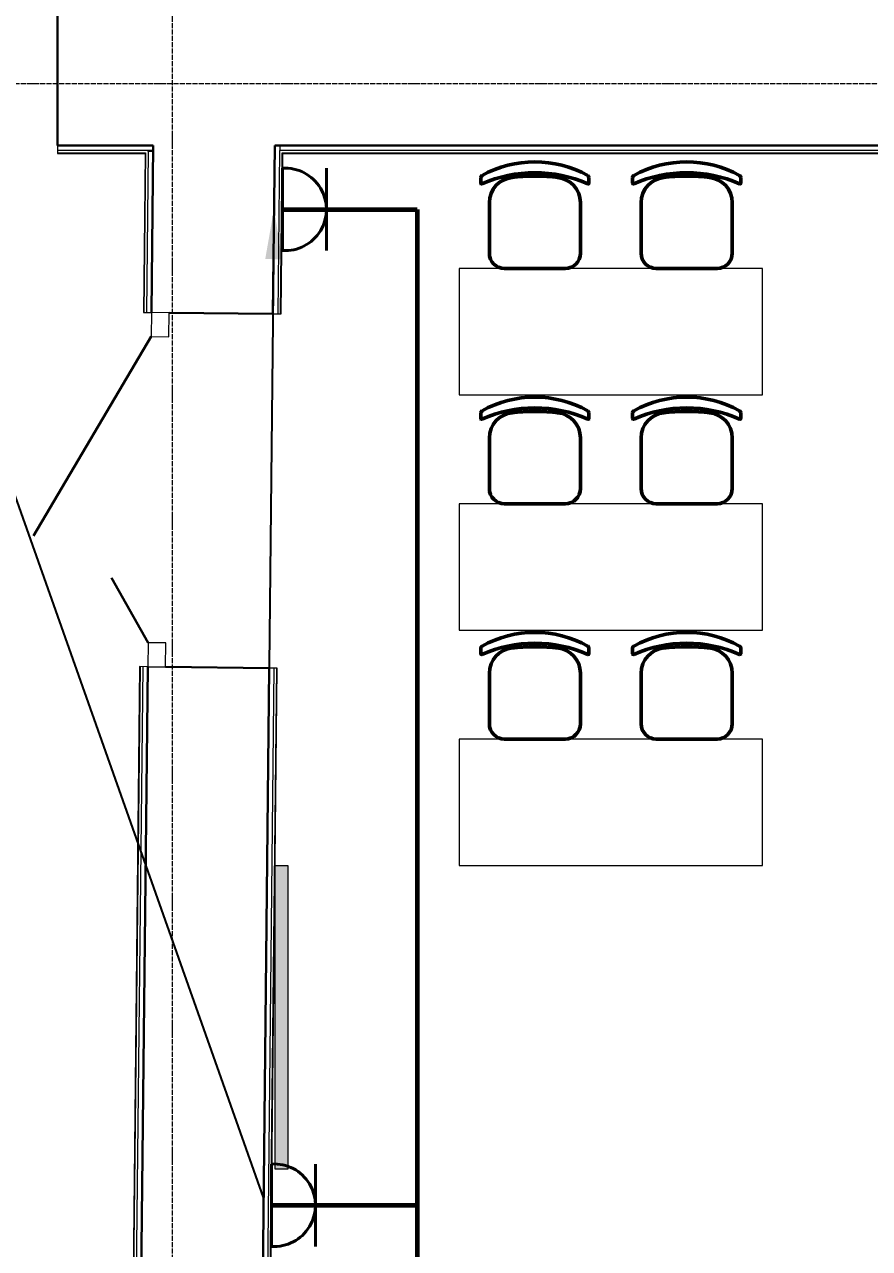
# Model space of a CAD drawing. Header units: millimetres. Extents: x -32 to 417638015, y -35 to 175284279.
# Drawn here: x 417438932 to 417442272, y 175247425 to 175252263 of the extents above; entities that cross this region are included whole.
import ezdxf
from ezdxf import colors
from ezdxf.entities.mleader import LeaderData, LeaderLine
from ezdxf.math import Vec2, Vec3

# ---------------------------------------------------------------- set-up
doc = ezdxf.new("R2010")
doc.units = ezdxf.units.MM
doc.linetypes.add('ADSK_Линия сетки', pattern=[25, 20, -2.5, 0, -2.5])
for name, color, linetype, lineweight in [('_ЭМ_гофра', 5, 'Continuous', 60), ('Двери', 7, 'Continuous', 9), ('Оси', 253, 'Continuous', 9), ('Перекрытие', 7, 'Continuous', 18), ('Стены несущие', 7, 'Continuous', 30), ('Стены отделка', 7, 'Continuous', 30), ('Стены штриховка', 7, 'Continuous', 9), ('ТХ', 5, 'Continuous', 0), ('ТХ_Задание ЭОМ_СС', 6, 'Continuous', 0), ('ШТРИХОВКА', 252, 'Continuous', 15), ('ЭМ', 5, 'Continuous', 40)]:
    doc.layers.add(name, color=color, linetype=linetype, lineweight=lineweight)
doc.layers.add('_ЭМ_Надписи', color=7, linetype='Continuous')
doc.styles.add('ЭОМ', font='isocpeur.ttf', dxfattribs={"width": 0.85, "height": 250})

# ---------------------------------------------------------------- blocks, each defined once
blk = doc.blocks.new('_ЭМ_ТХ2_4 Этаж')
at = {"lineweight": 0}
h = blk.add_hatch(color=8, dxfattribs=at)
h.dxf.hatch_style = 1
h.paths.add_polyline_path([(55670.5, 17244.1), (55720.5, 17244.1), (55720.5, 16044.1), (55670.5, 16044.1)])
at = {"color": 8, "linetype": 'ByBlock', "lineweight": -2}
for p, q in [((56483.6, 19963), (56483.6, 19941.3)), ((56483.6, 19963), (56483.6, 19941.3)), ((56910.6, 19963), (56910.6, 19941.3)), ((56910.6, 19963), (56910.6, 19941.3)), ((57083.6, 19963), (57083.6, 19941.3)), ((57083.6, 19963), (57083.6, 19941.3)), ((57510.6, 19963), (57510.6, 19941.3)), ((57510.6, 19963), (57510.6, 19941.3)), ((56517.1, 19664), (56517.1, 19864.3)), ((56517.1, 19664), (56517.1, 19864.3)), ((56877.1, 19664), (56877.1, 19864.3)), ((56877.1, 19664), (56877.1, 19864.3)), ((57117.1, 19664), (57117.1, 19864.3)), ((57117.1, 19664), (57117.1, 19864.3)), ((57477.1, 19664), (57477.1, 19864.3)), ((57477.1, 19664), (57477.1, 19864.3)), ((56817.2, 19604), (56577.1, 19604)), ((56817.2, 19604), (56577.1, 19604)), ((57417.2, 19604), (57177.1, 19604)), ((57417.2, 19604), (57177.1, 19604)), ((56483.6, 19033), (56483.6, 19011.3)), ((56483.6, 19033), (56483.6, 19011.3)), ((56910.6, 19033), (56910.6, 19011.3)), ((56910.6, 19033), (56910.6, 19011.3)), ((57083.6, 19033), (57083.6, 19011.3)), ((57083.6, 19033), (57083.6, 19011.3)), ((57510.6, 19033), (57510.6, 19011.3)), ((57510.6, 19033), (57510.6, 19011.3)), ((56517.1, 18734), (56517.1, 18934.3)), ((56517.1, 18734), (56517.1, 18934.3)), ((56877.1, 18734), (56877.1, 18934.3)), ((56877.1, 18734), (56877.1, 18934.3)), ((57117.1, 18734), (57117.1, 18934.3)), ((57117.1, 18734), (57117.1, 18934.3)), ((57477.1, 18734), (57477.1, 18934.3)), ((57477.1, 18734), (57477.1, 18934.3)), ((56817.2, 18674), (56577.1, 18674)), ((56817.2, 18674), (56577.1, 18674)), ((57417.2, 18674), (57177.1, 18674)), ((57417.2, 18674), (57177.1, 18674)), ((56483.6, 18103), (56483.6, 18081.3)), ((56483.6, 18103), (56483.6, 18081.3)), ((56910.6, 18103), (56910.6, 18081.3)), ((56910.6, 18103), (56910.6, 18081.3)), ((57083.6, 18103), (57083.6, 18081.3)), ((57083.6, 18103), (57083.6, 18081.3)), ((57510.6, 18103), (57510.6, 18081.3)), ((57510.6, 18103), (57510.6, 18081.3)), ((56517.1, 17804), (56517.1, 18004.3)), ((56517.1, 17804), (56517.1, 18004.3)), ((56877.1, 17804), (56877.1, 18004.3)), ((56877.1, 17804), (56877.1, 18004.3)), ((57117.1, 17804), (57117.1, 18004.3)), ((57117.1, 17804), (57117.1, 18004.3)), ((57477.1, 17804), (57477.1, 18004.3)), ((57477.1, 17804), (57477.1, 18004.3)), ((56817.2, 17744), (56577.1, 17744)), ((56817.2, 17744), (56577.1, 17744)), ((57417.2, 17744), (57177.1, 17744)), ((57417.2, 17744), (57177.1, 17744))]:
    blk.add_line(p, q, dxfattribs=at)
at = {"color": 8, "lineweight": 0}
blk.add_lwpolyline([(55670.5, 17244.1), (55720.5, 17244.1), (55720.5, 16044.1), (55670.5, 16044.1), (55670.5, 17244.1)], dxfattribs=at)
at = {"color": 8, "linetype": 'ByBlock', "lineweight": -2}
for centre, radius, start, end in [((56697.1, 19461.7), 520.8, 66.3195, 113.6805), ((56697.1, 19461.7), 520.8, 66.3195, 113.6805), ((56697.1, 19595), 430.5, 60.9917, 119.0083), ((56697.1, 19595), 430.5, 60.9917, 119.0083), ((57297.1, 19461.7), 520.8, 66.3195, 113.6805), ((57297.1, 19461.7), 520.8, 66.3195, 113.6805), ((57297.1, 19595), 430.5, 60.9917, 119.0083), ((57297.1, 19595), 430.5, 60.9917, 119.0083), ((56493.6, 19963), 10, 121.9317, 180), ((56493.6, 19963), 10, 121.9317, 180), ((56486.6, 19941.3), 3, 180, 296.1022), ((56486.6, 19941.3), 3, 180, 296.1022), ((56617.1, 19864.3), 100, 95.7416, 180), ((56617.1, 19864.3), 100, 95.7416, 180), ((56697.1, 19168.5), 800.4, 83.247, 96.753), ((56697.1, 19168.5), 800.4, 83.247, 96.753), ((56777.1, 19864.3), 100, 0, 84.2584), ((56777.1, 19864.3), 100, 0, 84.2584), ((56900.6, 19963), 10, 0, 58.0683), ((56900.6, 19963), 10, 0, 58.0683), ((56907.6, 19941.3), 3, 243.8978, 0), ((56907.6, 19941.3), 3, 243.8978, 0), ((57093.6, 19963), 10, 121.9317, 180), ((57093.6, 19963), 10, 121.9317, 180), ((57086.6, 19941.3), 3, 180, 296.1022), ((57086.6, 19941.3), 3, 180, 296.1022), ((57217.1, 19864.3), 100, 95.7416, 180), ((57217.1, 19864.3), 100, 95.7416, 180), ((57297.1, 19168.5), 800.4, 83.247, 96.753), ((57297.1, 19168.5), 800.4, 83.247, 96.753), ((57377.1, 19864.3), 100, 0, 84.2584), ((57377.1, 19864.3), 100, 0, 84.2584), ((57500.6, 19963), 10, 0, 58.0683), ((57500.6, 19963), 10, 0, 58.0683), ((57507.6, 19941.3), 3, 243.8978, 0), ((57507.6, 19941.3), 3, 243.8978, 0), ((56577.1, 19664), 60, 180, 270), ((56577.1, 19664), 60, 180, 270), ((56817.1, 19664), 60, 270, 0), ((56817.1, 19664), 60, 270, 0), ((57177.1, 19664), 60, 180, 270), ((57177.1, 19664), 60, 180, 270), ((57417.1, 19664), 60, 270, 0), ((57417.1, 19664), 60, 270, 0), ((56697.1, 18665), 430.5, 60.9917, 119.0083), ((56697.1, 18665), 430.5, 60.9917, 119.0083), ((57297.1, 18665), 430.5, 60.9917, 119.0083), ((57297.1, 18665), 430.5, 60.9917, 119.0083), ((56493.6, 19033), 10, 121.9317, 180), ((56493.6, 19033), 10, 121.9317, 180), ((56697.1, 18531.7), 520.8, 66.3195, 113.6805), ((56697.1, 18531.7), 520.8, 66.3195, 113.6805), ((56617.1, 18934.3), 100, 95.7416, 180), ((56617.1, 18934.3), 100, 95.7416, 180), ((56697.1, 18238.5), 800.4, 83.247, 96.753), ((56697.1, 18238.5), 800.4, 83.247, 96.753), ((56777.1, 18934.3), 100, 0, 84.2584), ((56777.1, 18934.3), 100, 0, 84.2584), ((56900.6, 19033), 10, 0, 58.0683), ((56900.6, 19033), 10, 0, 58.0683), ((57093.6, 19033), 10, 121.9317, 180), ((57093.6, 19033), 10, 121.9317, 180), ((57297.1, 18531.7), 520.8, 66.3195, 113.6805), ((57297.1, 18531.7), 520.8, 66.3195, 113.6805), ((57217.1, 18934.3), 100, 95.7416, 180), ((57217.1, 18934.3), 100, 95.7416, 180), ((57297.1, 18238.5), 800.4, 83.247, 96.753), ((57297.1, 18238.5), 800.4, 83.247, 96.753), ((57377.1, 18934.3), 100, 0, 84.2584), ((57377.1, 18934.3), 100, 0, 84.2584), ((57500.6, 19033), 10, 0, 58.0683), ((57500.6, 19033), 10, 0, 58.0683), ((56486.6, 19011.3), 3, 180, 296.1022), ((56486.6, 19011.3), 3, 180, 296.1022), ((56907.6, 19011.3), 3, 243.8978, 0), ((56907.6, 19011.3), 3, 243.8978, 0), ((57086.6, 19011.3), 3, 180, 296.1022), ((57086.6, 19011.3), 3, 180, 296.1022), ((57507.6, 19011.3), 3, 243.8978, 0), ((57507.6, 19011.3), 3, 243.8978, 0), ((56577.1, 18734), 60, 180, 270), ((56577.1, 18734), 60, 180, 270), ((56817.1, 18734), 60, 270, 0), ((56817.1, 18734), 60, 270, 0), ((57177.1, 18734), 60, 180, 270), ((57177.1, 18734), 60, 180, 270), ((57417.1, 18734), 60, 270, 0), ((57417.1, 18734), 60, 270, 0), ((56697.1, 17735), 430.5, 60.9917, 119.0083), ((56697.1, 17735), 430.5, 60.9917, 119.0083), ((57297.1, 17735), 430.5, 60.9917, 119.0083), ((57297.1, 17735), 430.5, 60.9917, 119.0083), ((56493.6, 18103), 10, 121.9317, 180), ((56493.6, 18103), 10, 121.9317, 180), ((56697.1, 17601.7), 520.8, 66.3195, 113.6805), ((56697.1, 17601.7), 520.8, 66.3195, 113.6805), ((56617.1, 18004.3), 100, 95.7416, 180), ((56617.1, 18004.3), 100, 95.7416, 180), ((56697.1, 17308.5), 800.4, 83.247, 96.753), ((56697.1, 17308.5), 800.4, 83.247, 96.753), ((56777.1, 18004.3), 100, 0, 84.2584), ((56777.1, 18004.3), 100, 0, 84.2584), ((56900.6, 18103), 10, 0, 58.0683), ((56900.6, 18103), 10, 0, 58.0683), ((57093.6, 18103), 10, 121.9317, 180), ((57093.6, 18103), 10, 121.9317, 180), ((57297.1, 17601.7), 520.8, 66.3195, 113.6805), ((57297.1, 17601.7), 520.8, 66.3195, 113.6805), ((57217.1, 18004.3), 100, 95.7416, 180), ((57217.1, 18004.3), 100, 95.7416, 180), ((57297.1, 17308.5), 800.4, 83.247, 96.753), ((57297.1, 17308.5), 800.4, 83.247, 96.753), ((57377.1, 18004.3), 100, 0, 84.2584), ((57377.1, 18004.3), 100, 0, 84.2584), ((57500.6, 18103), 10, 0, 58.0683), ((57500.6, 18103), 10, 0, 58.0683), ((56486.6, 18081.3), 3, 180, 296.1022), ((56486.6, 18081.3), 3, 180, 296.1022), ((56907.6, 18081.3), 3, 243.8978, 0), ((56907.6, 18081.3), 3, 243.8978, 0), ((57086.6, 18081.3), 3, 180, 296.1022), ((57086.6, 18081.3), 3, 180, 296.1022), ((57507.6, 18081.3), 3, 243.8978, 0), ((57507.6, 18081.3), 3, 243.8978, 0), ((56577.1, 17804), 60, 180, 270), ((56577.1, 17804), 60, 180, 270), ((56817.1, 17804), 60, 270, 0), ((56817.1, 17804), 60, 270, 0), ((57177.1, 17804), 60, 180, 270), ((57177.1, 17804), 60, 180, 270), ((57417.1, 17804), 60, 270, 0), ((57417.1, 17804), 60, 270, 0)]:
    blk.add_arc(centre, radius, start, end, dxfattribs=at)
at = {"layer": 'ТХ', "color": 8}
for p, q in [((57597.2, 19604), (56397.2, 19604)), ((56397.2, 19604), (56397.2, 19104)), ((57597.2, 19104), (57597.2, 19604)), ((56397.2, 19104), (57597.2, 19104)), ((57597.2, 18674), (56397.2, 18674)), ((56397.2, 18674), (56397.2, 18174)), ((57597.2, 18174), (57597.2, 18674)), ((56397.2, 18174), (57597.2, 18174)), ((57597.2, 17744), (56397.2, 17744)), ((56397.2, 17744), (56397.2, 17244)), ((57597.2, 17244), (57597.2, 17744)), ((56397.2, 17244), (57597.2, 17244))]:
    blk.add_line(p, q, dxfattribs=at)
blk = doc.blocks.new('План 4 этажа')
at = {"layer": 'Двери', "color": 8}
for p, q in [((49273.296, 19668.464), (49272.282, 19573.469)), ((49343.292, 19667.717), (49273.296, 19668.464)), ((49342.278, 19572.722), (49343.292, 19667.717)), ((49272.282, 19573.469), (49342.278, 19572.722)), ((49259.372, 18363.538), (49258.359, 18268.543)), ((49329.368, 18362.791), (49259.372, 18363.538)), ((49328.355, 18267.797), (49329.368, 18362.791)), ((49258.359, 18268.543), (49328.355, 18267.797))]:
    blk.add_line(p, q, dxfattribs=at)
at = {"layer": 'Двери', "color": 8, "lineweight": 30}
for p, q in [((49272.282, 19573.469), (48806.354, 18785.982)), ((49259.372, 18363.538), (49114.606, 18620.575))]:
    blk.add_line(p, q, dxfattribs=at)
at = {"layer": 'Оси', "color": 8, "linetype": 'ADSK_Линия сетки'}
for p, q in [((49356.505, -3353.101), (49356.505, 43685.833)), ((-10052.178, 20574.489), (56511.792, 20574.489))]:
    blk.add_line(p, q, dxfattribs=at)
at = {"layer": 'Перекрытие', "color": 8}
blk.add_line((49780.377, 20329.394), (49765.83, 20329.394), dxfattribs=at)
at = {"layer": 'Стены несущие', "color": 8}
for p, q in [((48902.129, 20839.474), (48902.129, 20329.474)), ((48902.129, 20329.474), (49280.349, 20329.474)), ((49273.296, 19668.464), (49280.349, 20329.474)), ((49753.268, 19663.342), (49760.376, 20329.474)), ((55594.955, 20329.474), (49760.376, 20329.474)), ((49343.292, 19667.717), (49753.268, 19663.342)), ((49200.285, 12825.838), (49258.359, 18268.543)), ((49738.331, 18263.422), (49328.355, 18267.797)), ((49675.563, 12380.757), (49738.331, 18263.422))]:
    blk.add_line(p, q, dxfattribs=at)
at = {"layer": 'Стены отделка', "color": 8, "lineweight": 9}
for p, q in [((48902.129, 20329.474), (48902.129, 20297.474)), ((49280.349, 20309.474), (49280.349, 20329.474)), ((49780.375, 20329.239), (49760.376, 20329.452)), ((49780.377, 20329.474), (49780.377, 20309.474)), ((49280.349, 20309.474), (48902.129, 20309.474)), ((48902.129, 20297.474), (49248.005, 20297.474)), ((49248.005, 20297.474), (49241.298, 19668.805)), ((49260.093, 20305.625), (49260.134, 20309.474)), ((49280.092, 20305.411), (49260.093, 20305.625)), ((54438.791, 20309.474), (49780.164, 20309.474)), ((49785.267, 19663.001), (49792.036, 20297.474)), ((49792.036, 20297.474), (54426.791, 20297.474)), ((49241.298, 19668.805), (49273.296, 19668.464)), ((49753.268, 19663.342), (49785.267, 19663.001)), ((49226.36, 18268.885), (49168.625, 12857.838)), ((49258.359, 18268.543), (49226.36, 18268.885)), ((49707.455, 12370.416), (49770.33, 18263.081)), ((49770.33, 18263.081), (49738.331, 18263.422))]:
    blk.add_line(p, q, dxfattribs=at)
at = {"layer": 'Стены штриховка', "color": 8}
for p, q in [((48902.129, 20299.474), (49250.027, 20299.474)), ((49250.027, 20299.474), (49243.297, 19668.784)), ((49260.093, 20305.625), (49253.297, 19668.677)), ((49773.267, 19663.129), (49780.164, 20309.474)), ((49783.267, 19663.022), (49790.058, 20299.474)), ((49790.058, 20299.474), (54428.791, 20299.474)), ((49228.36, 18268.863), (49170.603, 12855.838)), ((49238.36, 18268.757), (49180.625, 12857.838)), ((49695.562, 12380.544), (49758.33, 18263.209)), ((49705.434, 12368.438), (49768.33, 18263.102))]:
    blk.add_line(p, q, dxfattribs=at)
blk = doc.blocks.new('1м розетка IP20')
at = {"layer": 'ЭМ', "color": 5}
for p, q in [((-10.5, 162.7), (-10.5, -162.7)), ((163.1, 162.7), (163.1, -162.7)), ((-10.5, 0), (315.5, 0))]:
    blk.add_line(p, q, dxfattribs=at)
blk.add_arc((0, 0), 163.1, 266.3196, 93.6804, dxfattribs=at)

msp = doc.modelspace()

# ---------------------------------------------------------------- linework, layer by layer
at = {"layer": '_ЭМ_гофра', "linetype": 'ByBlock'}
for points in [[(417440483.7, 175251532), (417440483.7, 175247050.6), (417439900.4, 175246824.6)], [(417439951.9, 175251532), (417440483.7, 175251532)], [(417439908.6, 175247595.9), (417440483.7, 175247595.9)]]:
    msp.add_lwpolyline(points, dxfattribs=at)

# ---------------------------------------------------------------- block references
at = {"layer": 'ТХ_Задание ЭОМ_СС', "lineweight": 50}
msp.add_blockref('_ЭМ_ТХ2_4 Этаж', (417384252.5, 175231694.6), dxfattribs=at)
at = {"layer": 'ШТРИХОВКА'}
msp.add_blockref('План 4 этажа', (417390161, 175231455.7), dxfattribs=at)
at = {"layer": 'ЭМ'}
for p in [(417439962.4, 175251532), (417439919.1, 175247595.9)]:
    msp.add_blockref('1м розетка IP20', p, dxfattribs=at)

# ---------------------------------------------------------------- leaders
at = {"layer": '_ЭМ_Надписи', "color": 7, "ltscale": 5}
ml = msp.add_multileader_mtext('Standard', dxfattribs=at)
ml.set_content('{\\fGOST Common|b0|i0|c204|p34;\\W0.9;\\C256;4ЩРС-2\\fISOCPEUR|b0|i0|c204|p34;\\W0.85; Гр.10 Резерв\\P\\fGOST Common|b0|i0|c0|p34;\\W0.9;h=\\fGOST Common|b0|i0|c204|p34;1\\fGOST Common|b0|i0|c0|p34;.\\fGOST Common|b0|i0|c204|p34;8м}', color=1, style='ЭОМ')
ml.set_leader_properties()
ml.build(insert=Vec2(0, 0))
ml.multileader.update_dxf_attribs({"text_left_attachment_type": 6, "text_right_attachment_type": 6, "dogleg_length": 0, "arrow_head_size": 200})
ctx = ml.context
ctx.base_point, ctx.char_height, ctx.arrow_head_size, ctx.landing_gap_size, ctx.plane_origin = Vec3(417436939.6, 175250895.7), 250, 200, 0, Vec3(417427232.5, 175271709.7)
ctx.left_attachment, ctx.right_attachment = 6, 6
notes = []
notes.append((ctx, [(1, (1, 1, 0), (417438719.6, 175250895.7), (-1, 0), 0, [(2, [(417439918.7, 175251535.2), (417439877, 175247626.9), (417439877, 175247626.9)], 0, [])])]))
ctx.mtext.insert, ctx.mtext.width, ctx.mtext.defined_height, ctx.mtext.flow_direction = Vec3(417436939.6, 175251195.7), 1906.016, 545.6, 5
for ctx, leaders in notes:
    for number, flags, end, landing, length, lines in leaders:
        leader = LeaderData()
        leader.index, (leader.has_last_leader_line, leader.has_dogleg_vector, leader.attachment_direction) = number, flags
        leader.last_leader_point, leader.dogleg_vector, leader.dogleg_length = Vec3(end), Vec3(landing), length
        for number, points, colour, breaks in lines:
            line = LeaderLine()
            line.index, line.vertices, line.color, line.breaks = number, Vec3.list(points), colors.encode_raw_color(colour), breaks
            leader.lines.append(line)
        ctx.leaders.append(leader)

doc.saveas('drawing.dxf')
